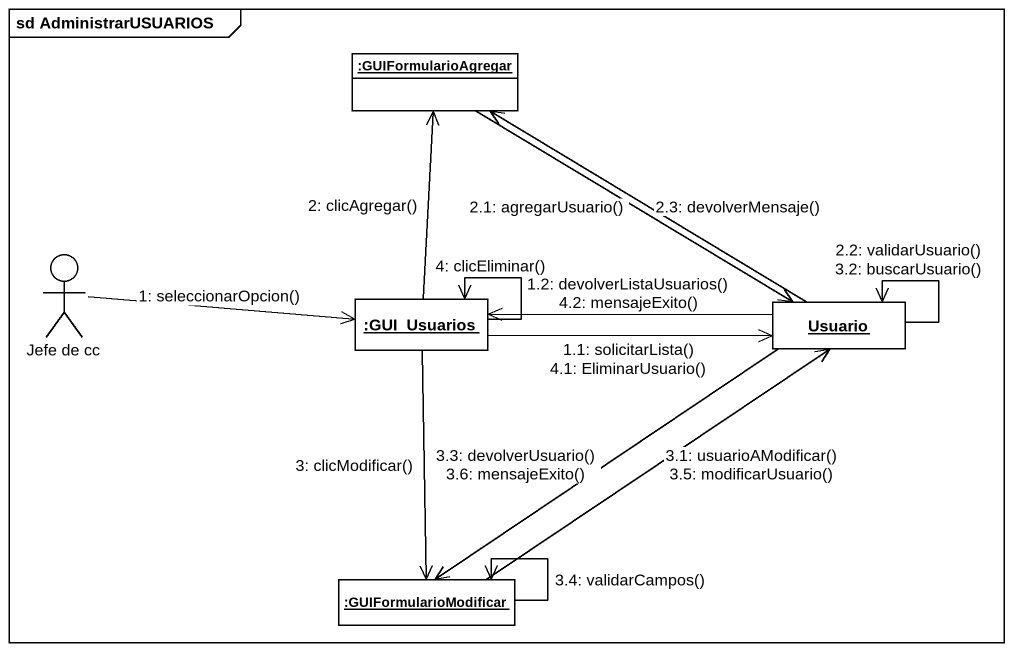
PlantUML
@startuml
mainframe sd AdministrarUSUARIOS
allowmixing
hide circle
hide empty members
object ":GUIFormularioAgregar" as GUIFormularioAgregar
actor "Jefe de cc" as Jefe_de_cc
object ":GUI_Usuarios" as GUI_Usuarios
object Usuario
object ":GUIFormularioModificar" as GUIFormularioModificar
Jefe_de_cc -right-> GUI_Usuarios : 1: seleccionarOpcion()
GUI_Usuarios -right-> Usuario : 1.1: solicitarLista()\n4.1: EliminarUsuario()
Usuario -left-> GUI_Usuarios : 1.2: devolverListaUsuarios()\n4.2: mensajeExito()
GUI_Usuarios -up-> GUIFormularioAgregar : 2: clicAgregar()
GUIFormularioAgregar --> Usuario : 2.1: agregarUsuario()
Usuario --> Usuario : 2.2: validarUsuario()\n3.2: buscarUsuario()
Usuario -up-> GUIFormularioAgregar : 2.3: devolverMensaje()
GUI_Usuarios --> GUIFormularioModificar : 3: clicModificar()
GUIFormularioModificar -up-> Usuario : 3.1: usuarioAModificar()\n3.5: modificarUsuario()
Usuario --> GUIFormularioModificar : 3.3: devolverUsuario()\n3.6: mensajeExito()
GUIFormularioModificar --> GUIFormularioModificar : 3.4: validarCampos()
GUI_Usuarios --> GUI_Usuarios : 4: clicEliminar()
@enduml
